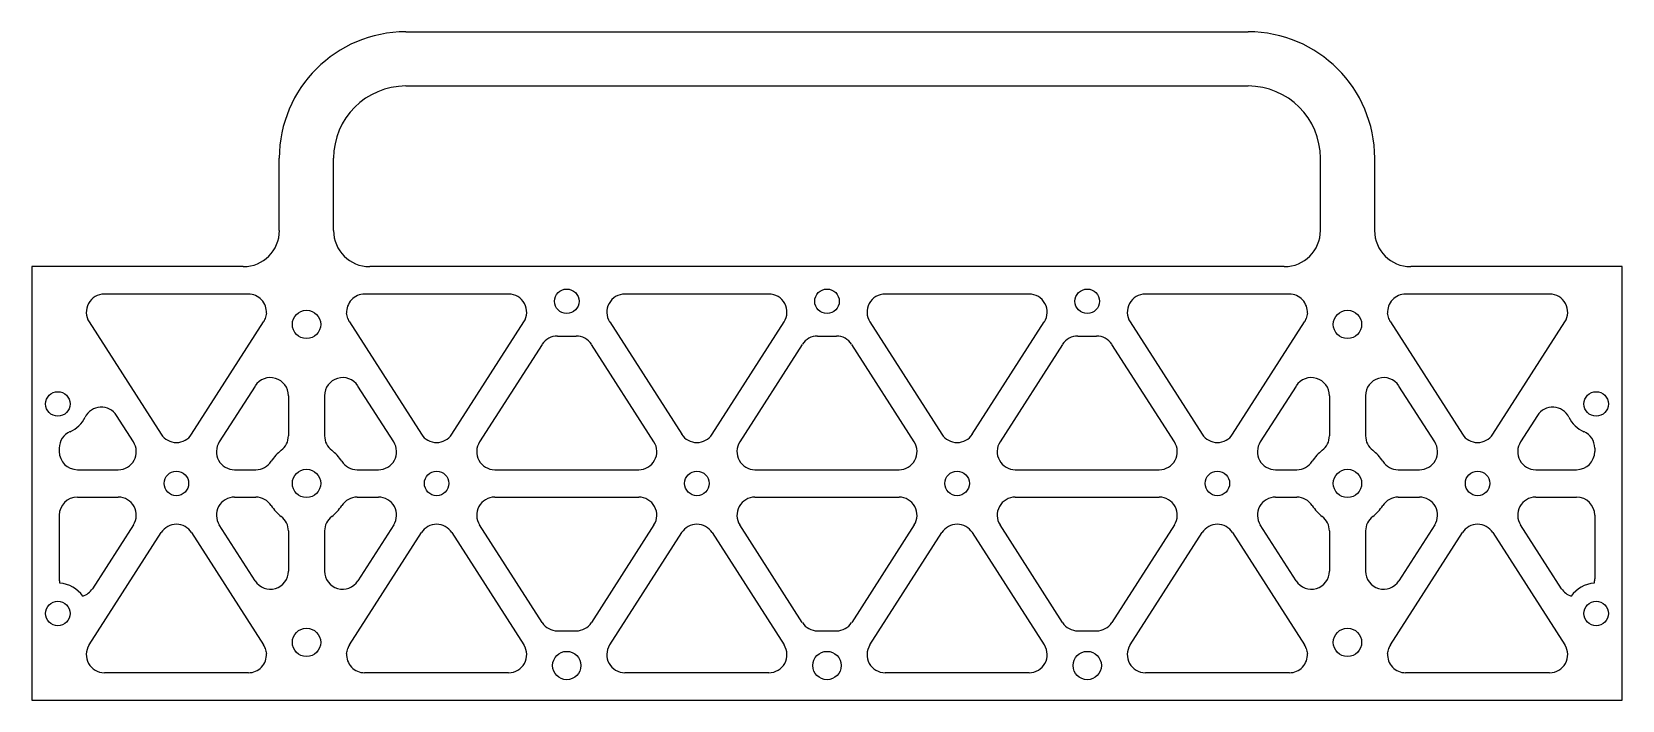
# Model space of a CAD drawing. Header units: inches. Extents: x -5.5 to 5.5, y -1.5 to 3.1.
import ezdxf

# ---------------------------------------------------------------- set-up
doc = ezdxf.new("R2010")
doc.units = ezdxf.units.IN
doc.header["$MEASUREMENT"] = 0

msp = doc.modelspace()

# ---------------------------------------------------------------- linework, layer by layer
at = {"color": 7, "linetype": 'Continuous', "lineweight": 25}
for p, q in [((-2.913, 3.125), (2.913, 3.125)), ((-2.913, 2.75), (2.913, 2.75)), ((-3.788, 1.75), (-3.788, 2.25)), ((-3.413, 1.75), (-3.413, 2.25)), ((3.413, 1.75), (3.413, 2.25)), ((3.788, 1.75), (3.788, 2.25)), ((-5.5, 1.5), (-5.5, -1.5)), ((-4.037, 1.5), (-5.5, 1.5)), ((3.163, 1.5), (-3.163, 1.5)), ((5.5, 1.5), (4.037, 1.5)), ((5.5, -1.5), (5.5, 1.5)), ((-4.002, 1.31), (-4.998, 1.31)), ((-2.202, 1.31), (-3.198, 1.31)), ((-0.402, 1.31), (-1.398, 1.31)), ((1.398, 1.31), (0.402, 1.31)), ((3.198, 1.31), (2.202, 1.31)), ((4.998, 1.31), (4.002, 1.31)), ((-5.103, 1.118), (-4.605, 0.34)), ((-4.395, 0.34), (-3.897, 1.118)), ((-3.303, 1.118), (-2.805, 0.34)), ((-2.595, 0.34), (-2.097, 1.118)), ((-1.503, 1.118), (-1.005, 0.34)), ((-0.795, 0.34), (-0.297, 1.118)), ((0.297, 1.118), (0.795, 0.34)), ((1.005, 0.34), (1.503, 1.118)), ((2.097, 1.118), (2.595, 0.34)), ((2.805, 0.34), (3.303, 1.118)), ((3.897, 1.118), (4.395, 0.34)), ((4.605, 0.34), (5.103, 1.118)), ((-1.865, 1.02), (-1.735, 1.02)), ((-0.065, 1.02), (0.065, 1.02)), ((1.735, 1.02), (1.865, 1.02)), ((-1.971, 0.962), (-2.403, 0.287)), ((-1.197, 0.287), (-1.629, 0.962)), ((-0.171, 0.962), (-0.603, 0.287)), ((0.603, 0.287), (0.171, 0.962)), ((1.629, 0.962), (1.197, 0.287)), ((2.403, 0.287), (1.971, 0.962)), ((-3.955, 0.674), (-4.203, 0.287)), ((-2.997, 0.287), (-3.245, 0.674)), ((3.245, 0.674), (2.997, 0.287)), ((4.203, 0.287), (3.955, 0.674)), ((-3.725, 0.607), (-3.725, 0.329)), ((-3.475, 0.607), (-3.475, 0.329)), ((3.475, 0.607), (3.475, 0.329)), ((3.725, 0.607), (3.725, 0.329)), ((-4.797, 0.287), (-4.914, 0.47)), ((4.914, 0.47), (4.797, 0.287)), ((-5.31, 0.244), (-5.31, 0.22)), ((5.31, 0.244), (5.31, 0.22)), ((-5.185, 0.095), (-4.902, 0.095)), ((-4.098, 0.095), (-3.95, 0.095)), ((-3.25, 0.095), (-3.102, 0.095)), ((-2.298, 0.095), (-1.302, 0.095)), ((-0.498, 0.095), (0.498, 0.095)), ((1.302, 0.095), (2.298, 0.095)), ((3.102, 0.095), (3.25, 0.095)), ((3.95, 0.095), (4.098, 0.095)), ((4.902, 0.095), (5.185, 0.095)), ((-5.185, -0.095), (-4.902, -0.095)), ((-4.098, -0.095), (-3.95, -0.095)), ((-3.25, -0.095), (-3.102, -0.095)), ((-2.298, -0.095), (-1.302, -0.095)), ((-0.498, -0.095), (0.498, -0.095)), ((1.302, -0.095), (2.298, -0.095)), ((3.102, -0.095), (3.25, -0.095)), ((3.95, -0.095), (4.098, -0.095)), ((4.902, -0.095), (5.185, -0.095)), ((-5.31, -0.22), (-5.31, -0.661)), ((5.31, -0.22), (5.31, -0.661)), ((-4.797, -0.287), (-5.08, -0.729)), ((-3.955, -0.674), (-4.203, -0.287)), ((-3.725, -0.329), (-3.725, -0.607)), ((-3.475, -0.329), (-3.475, -0.607)), ((-2.997, -0.287), (-3.245, -0.674)), ((-1.971, -0.962), (-2.403, -0.287)), ((-1.197, -0.287), (-1.629, -0.962)), ((-0.171, -0.962), (-0.603, -0.287)), ((0.603, -0.287), (0.171, -0.962)), ((1.629, -0.962), (1.197, -0.287)), ((2.403, -0.287), (1.971, -0.962)), ((3.245, -0.674), (2.997, -0.287)), ((3.475, -0.329), (3.475, -0.607)), ((3.725, -0.329), (3.725, -0.607)), ((4.203, -0.287), (3.955, -0.674)), ((5.08, -0.729), (4.797, -0.287)), ((-5.103, -1.118), (-4.605, -0.34)), ((-4.395, -0.34), (-3.897, -1.118)), ((-3.303, -1.118), (-2.805, -0.34)), ((-2.595, -0.34), (-2.097, -1.118)), ((-1.503, -1.118), (-1.005, -0.34)), ((-0.795, -0.34), (-0.297, -1.118)), ((0.297, -1.118), (0.795, -0.34)), ((1.005, -0.34), (1.503, -1.118)), ((2.097, -1.118), (2.595, -0.34)), ((2.805, -0.34), (3.303, -1.118)), ((3.897, -1.118), (4.395, -0.34)), ((4.605, -0.34), (5.103, -1.118)), ((-1.865, -1.02), (-1.735, -1.02)), ((-0.065, -1.02), (0.065, -1.02)), ((1.735, -1.02), (1.865, -1.02)), ((-4.002, -1.31), (-4.998, -1.31)), ((-2.202, -1.31), (-3.198, -1.31)), ((-0.402, -1.31), (-1.398, -1.31)), ((1.398, -1.31), (0.402, -1.31)), ((3.198, -1.31), (2.202, -1.31)), ((4.998, -1.31), (4.002, -1.31)), ((-5.5, -1.5), (5.5, -1.5))]:
    msp.add_line(p, q, dxfattribs=at)
for centre, radius in [((-1.8, 1.26), 0.0848), ((0, 1.26), 0.0848), ((1.8, 1.26), 0.0848), ((-3.6, 1.1), 0.098), ((3.6, 1.1), 0.098), ((-5.32, 0.55), 0.0847), ((5.32, 0.55), 0.0847), ((-4.5, 0), 0.0848), ((-3.6, 0), 0.098), ((-2.7, 0), 0.0848), ((-0.9, 0), 0.0848), ((0.9, 0), 0.0848), ((2.7, 0), 0.0848), ((3.6, 0), 0.098), ((4.5, 0), 0.0848), ((-5.32, -0.9), 0.0847), ((5.32, -0.9), 0.0847), ((-3.6, -1.1), 0.098), ((3.6, -1.1), 0.098), ((-1.8, -1.26), 0.098), ((0, -1.26), 0.098), ((1.8, -1.26), 0.098)]:
    msp.add_circle(centre, radius, dxfattribs=at)
for centre, radius, start, end in [((-2.913, 2.25), 0.875, 90, 180), ((2.913, 2.25), 0.875, 0, 90), ((-2.913, 2.25), 0.5, 90, 180), ((2.913, 2.25), 0.5, 0, 90), ((-4.037, 1.75), 0.25, 270, 0), ((-3.163, 1.75), 0.25, 180, 270), ((3.163, 1.75), 0.25, 270, 0), ((4.037, 1.75), 0.25, 180, 270), ((-4.998, 1.185), 0.125, 90, 212.6424), ((-4.002, 1.185), 0.125, 356.4761, 90), ((-3.198, 1.185), 0.125, 90, 183.5239), ((-2.202, 1.185), 0.125, 327.3576, 90), ((-1.398, 1.185), 0.125, 90, 212.6424), ((-0.402, 1.185), 0.125, 327.3576, 90), ((0.402, 1.185), 0.125, 90, 212.6424), ((1.398, 1.185), 0.125, 327.3576, 90), ((2.202, 1.185), 0.125, 90, 212.6424), ((3.198, 1.185), 0.125, 356.4761, 90), ((4.002, 1.185), 0.125, 90, 183.5239), ((4.998, 1.185), 0.125, 327.3576, 90), ((-4.002, 1.185), 0.125, 327.3576, 339.657), ((-3.6, 1.1), 0.288, 164.4272, 171.7059), ((-3.6, 1.1), 0.288, 8.2941, 15.5728), ((-3.198, 1.185), 0.125, 200.343, 212.6424), ((3.198, 1.185), 0.125, 327.3576, 339.657), ((3.6, 1.1), 0.288, 164.4272, 171.7059), ((3.6, 1.1), 0.288, 8.2941, 15.5728), ((4.002, 1.185), 0.125, 200.343, 212.6424), ((-1.865, 0.895), 0.125, 90, 147.3576), ((-1.735, 0.895), 0.125, 32.6424, 90), ((-0.065, 0.895), 0.125, 90, 147.3576), ((0.065, 0.895), 0.125, 32.6424, 90), ((1.735, 0.895), 0.125, 90, 147.3576), ((1.865, 0.895), 0.125, 32.6424, 90), ((-3.85, 0.607), 0.125, 0, 147.3576), ((-3.35, 0.607), 0.125, 32.6424, 180), ((3.35, 0.607), 0.125, 0, 147.3576), ((3.85, 0.607), 0.125, 32.6424, 180), ((-5.32, 0.55), 0.21, 293.7838, 333.924), ((-5.019, 0.403), 0.125, 32.6424, 153.924), ((5.019, 0.403), 0.125, 26.076, 147.3576), ((5.32, 0.55), 0.21, 206.076, 246.2162), ((-5.185, 0.244), 0.125, 113.7838, 180), ((-4.5, 0.408), 0.125, 212.6424, 327.3576), ((-2.7, 0.408), 0.125, 212.6424, 327.3576), ((-0.9, 0.408), 0.125, 212.6424, 327.3576), ((0.9, 0.408), 0.125, 212.6424, 327.3576), ((2.7, 0.408), 0.125, 212.6424, 327.3576), ((4.5, 0.408), 0.125, 212.6424, 327.3576), ((5.185, 0.244), 0.125, 0, 66.2162), ((-5.185, 0.22), 0.125, 180, 270), ((-4.902, 0.22), 0.125, 270, 32.6424), ((-4.098, 0.22), 0.125, 147.3576, 270), ((-3.6, 0), 0.288, 127.2524, 147.8128), ((-3.85, 0.329), 0.125, 307.2524, 0), ((-3.35, 0.329), 0.125, 180, 232.7476), ((-3.6, 0), 0.288, 32.1872, 52.7476), ((-3.102, 0.22), 0.125, 270, 32.6424), ((-2.298, 0.22), 0.125, 147.3576, 270), ((-1.302, 0.22), 0.125, 270, 32.6424), ((-0.498, 0.22), 0.125, 147.3576, 270), ((0.498, 0.22), 0.125, 270, 32.6424), ((1.302, 0.22), 0.125, 147.3576, 270), ((2.298, 0.22), 0.125, 270, 32.6424), ((3.102, 0.22), 0.125, 147.3576, 270), ((3.6, 0), 0.288, 127.2524, 147.8128), ((3.35, 0.329), 0.125, 307.2524, 0), ((3.85, 0.329), 0.125, 180, 232.7476), ((3.6, 0), 0.288, 32.1872, 52.7476), ((4.098, 0.22), 0.125, 270, 32.6424), ((4.902, 0.22), 0.125, 147.3576, 270), ((5.185, 0.22), 0.125, 270, 0), ((-3.95, 0.22), 0.125, 270, 327.8128), ((-3.25, 0.22), 0.125, 212.1872, 270), ((3.25, 0.22), 0.125, 270, 327.8128), ((3.95, 0.22), 0.125, 212.1872, 270), ((-5.185, -0.22), 0.125, 90, 180), ((-4.902, -0.22), 0.125, 327.3576, 90), ((-4.098, -0.22), 0.125, 90, 212.6424), ((-3.95, -0.22), 0.125, 32.1872, 90), ((-3.25, -0.22), 0.125, 90, 147.8128), ((-3.102, -0.22), 0.125, 327.3576, 90), ((-2.298, -0.22), 0.125, 90, 212.6424), ((-1.302, -0.22), 0.125, 327.3576, 90), ((-0.498, -0.22), 0.125, 90, 212.6424), ((0.498, -0.22), 0.125, 327.3576, 90), ((1.302, -0.22), 0.125, 90, 212.6424), ((2.298, -0.22), 0.125, 327.3576, 90), ((3.102, -0.22), 0.125, 90, 212.6424), ((3.25, -0.22), 0.125, 32.1872, 90), ((3.95, -0.22), 0.125, 90, 147.8128), ((4.098, -0.22), 0.125, 327.3576, 90), ((4.902, -0.22), 0.125, 90, 212.6424), ((5.185, -0.22), 0.125, 0, 90), ((-3.6, 0), 0.288, 212.1872, 232.7476), ((-3.6, 0), 0.288, 307.2524, 327.8128), ((3.6, 0), 0.288, 212.1872, 232.7476), ((3.6, 0), 0.288, 307.2524, 327.8128), ((-4.5, -0.408), 0.125, 32.6424, 147.3576), ((-3.85, -0.329), 0.125, 0, 52.7476), ((-3.35, -0.329), 0.125, 127.2524, 180), ((-2.7, -0.408), 0.125, 32.6424, 147.3576), ((-0.9, -0.408), 0.125, 32.6424, 147.3576), ((0.9, -0.408), 0.125, 32.6424, 147.3576), ((2.7, -0.408), 0.125, 32.6424, 147.3576), ((3.35, -0.329), 0.125, 0, 52.7476), ((3.85, -0.329), 0.125, 127.2524, 180), ((4.5, -0.408), 0.125, 32.6424, 147.3576), ((-3.85, -0.607), 0.125, 212.6424, 0), ((-3.35, -0.607), 0.125, 180, 327.3576), ((3.35, -0.607), 0.125, 212.6424, 0), ((3.85, -0.607), 0.125, 180, 327.3576), ((-5.185, -0.661), 0.125, 180, 193.5026), ((-5.32, -0.9), 0.21, 34.6558, 86.3221), ((-5.185, -0.661), 0.125, 287.4753, 327.3576), ((5.185, -0.661), 0.125, 212.6424, 252.5247), ((5.32, -0.9), 0.21, 93.6779, 145.3442), ((5.185, -0.661), 0.125, 346.4974, 360), ((-1.865, -0.895), 0.125, 212.6424, 270), ((-1.735, -0.895), 0.125, 270, 327.3576), ((-0.065, -0.895), 0.125, 212.6424, 270), ((0.065, -0.895), 0.125, 270, 327.3576), ((1.735, -0.895), 0.125, 212.6424, 270), ((1.865, -0.895), 0.125, 270, 327.3576), ((-4.998, -1.185), 0.125, 147.3576, 270), ((-4.002, -1.185), 0.125, 270, 3.5239), ((-4.002, -1.185), 0.125, 20.343, 32.6424), ((-3.6, -1.1), 0.288, 188.2941, 195.5728), ((-3.6, -1.1), 0.288, 344.4272, 351.7059), ((-3.198, -1.185), 0.125, 176.4761, 270), ((-3.198, -1.185), 0.125, 147.3576, 159.657), ((-2.202, -1.185), 0.125, 270, 32.6424), ((-1.398, -1.185), 0.125, 147.3576, 270), ((-0.402, -1.185), 0.125, 270, 32.6424), ((0.402, -1.185), 0.125, 147.3576, 270), ((1.398, -1.185), 0.125, 270, 32.6424), ((2.202, -1.185), 0.125, 147.3576, 270), ((3.198, -1.185), 0.125, 270, 3.5239), ((3.198, -1.185), 0.125, 20.343, 32.6424), ((3.6, -1.1), 0.288, 188.2941, 195.5728), ((3.6, -1.1), 0.288, 344.4272, 351.7059), ((4.002, -1.185), 0.125, 176.4761, 270), ((4.002, -1.185), 0.125, 147.3576, 159.657), ((4.998, -1.185), 0.125, 270, 32.6424)]:
    msp.add_arc(centre, radius, start, end, dxfattribs=at)

doc.saveas('drawing.dxf')
